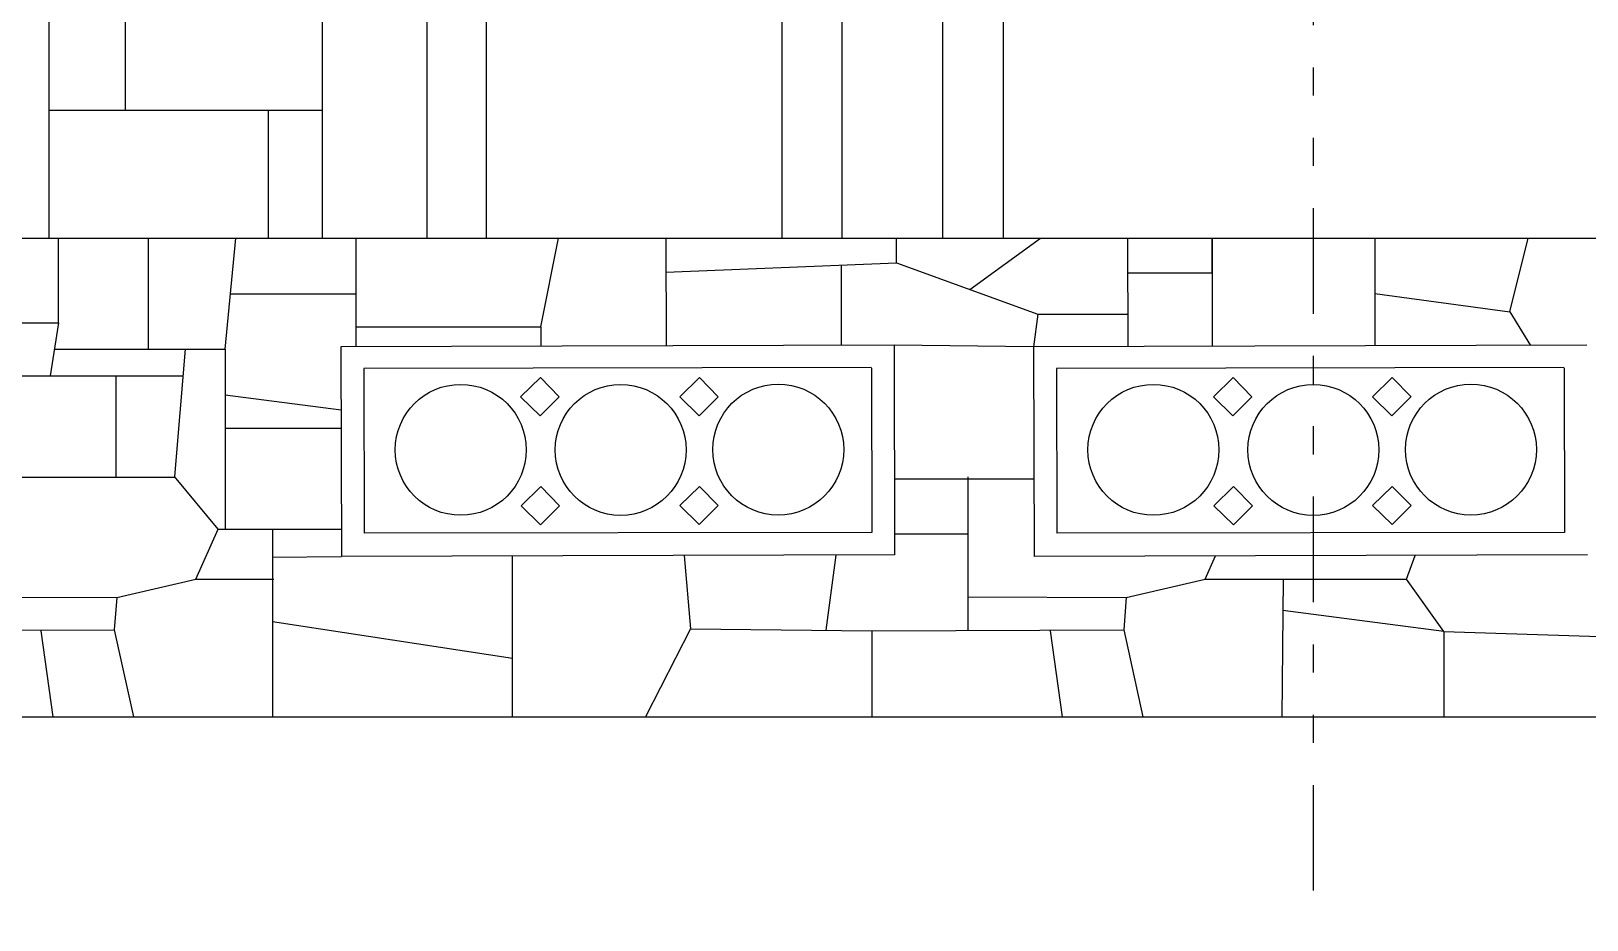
# Model space of a CAD drawing. Header units: millimetres. Extents: x -490789 to -449459, y 209001 to 327650.
# Drawn here: x -473270 to -469368, y 217596 to 219825 of the extents above; entities that cross this region are included whole.
import ezdxf

# ---------------------------------------------------------------- set-up
doc = ezdxf.new("R2010")
doc.units = ezdxf.units.MM
doc.header["$MEASUREMENT"] = 0
doc.linetypes.add('2-Штрих-Штриховая', pattern=[723.19442, 264.583325, -105.833328, 70.555556, -105.833328, 70.555556, -105.833328])
for name, color, linetype, lineweight in [('0_Ном._пера__12_Ном._пера__12_Ном._пера__12', 12, 'Continuous', 18), ('0_Ном._пера__25', 25, 'Continuous', 18), ('0_Ном._пера__7_Ном._пера__15_Ном._пера__15', 15, 'Continuous', 18), ('0_Ном._пера__7_Ном._пера__5_Ном._пера__5', 5, 'Continuous', 18), ('0_Ном._пера__7_Ном._пера__7_Ном._пера__7', 7, 'Continuous', 18), ('0_Ном._пера__85', 85, 'Continuous', 18), ('0_Ном_пера__13_Ном_пера__13_Ном_пера__13_Ном_пера__13_Ном_пера__13_Ном_пера__13_Ном_пера__13_Ном_пера__13_Ном_пера__13_Ном._пера__13_Ном_пера__13_Ном_пера__13_Ном_пера__13_Ном_пера__13_Ном_пера__13_Ном_пера__13_Ном_пера__13_Ном_пера__13_Ном_пера__13_Ном_4_Ном._пера__13', 13, 'Continuous', 18), ('0_Ном_пера__15_Ном_пера__15_Ном_пера__15_Ном_пера__15_Ном_пера__15_Ном_пера__15_Ном_пера__15_Ном._пера__15_Ном_пера__15_Ном_пера__15_Ном_пера__15_Ном_пера__15_Ном_пера__15_Ном_пера__15_Ном_пера__15_Ном_пера__15_Ном_пера__15_Ном_пера__15_Ном_пера__15_Ном_3_Ном._пера__15', 15, 'Continuous', 18), ('0_Ном_пера__15_Ном_пера__15_Ном_пера__15_Ном_пера__15_Ном_пера__15_Ном_пера__15_Ном_пера__15_Ном_пера__15_Ном_пера__15_Ном._пера__15_Ном_пера__15_Ном_пера__15_Ном_пера__15_Ном_пера__15_Ном_пера__15_Ном_пера__15_Ном_пера__15_Ном_пера__15_Ном_пера__15_Ном_3_Ном._пера__15', 15, 'Continuous', 18), ('0_Ном_пера__1_Ном_пера__1_Ном_пера__1_Ном._пера__1_Ном_пера__1_Ном_пера__1_Ном_пера__1_Ном_пера__1_Ном_пера__1_Ном_пера__1_Ном_пера__1_Ном_пера__1_Ном_пера__1_Ном_пера__1_Ном_пера__1_Ном_пера__1_Ном_пера__1_Ном_пера__1_Ном_пера__1_Ном_пера__1_Ном_пера___D_Ном._пера__1', 1, 'Continuous', 18), ('0_Ном_пера__1_Ном_пера__1_Ном_пера__1_Ном_пера__1_Ном_пера__1_Ном_пера__1_Ном_пера__1_Ном_пера__1_Ном_пера__1_Ном_пера__1_Ном_пера__1_Ном_пера__1_Ном_пера__1_Ном_пера__1_Ном_пера__1_Ном_пера__1_Ном_пера__1_Ном_пера__1_Ном_пера__1_Ном_пера__1_Ном_пера__1_C_Ном._пера__1', 1, 'Continuous', 18), ('0_Ном_пера__5_Ном_пера__5_Ном_пера__5_Ном_пера__5_Ном_пера__5_Ном_пера__5_Ном_пера__5_Ном_пера__5_Ном_пера__5_Ном_пера__5_Ном_пера__5_Ном_пера__5_Ном_пера__5_Ном_пера__5_Ном_пера__5_Ном_пера__5_Ном._пера__5_Ном_пера__5_Ном_пера__5_Ном_пера__5_Ном_пера___7_Ном._пера__5', 5, 'Continuous', 18), ('0_Ном_пера__7_Ном._пера__7_Ном_пера__7_Ном_пера__7_Ном_пера__7_Ном_пера__7_Ном_пера__7_Ном_пера__7_Ном_пера__7_Ном_пера__7_Ном_пера__7_Ном_пера__7_Ном_пера__7_Ном_пера__7_Ном_пера__7_Ном_пера__7_Ном_пера__7_Ном_пера__7_Ном_пера__7_Ном_пера__7_Ном_пера___7_Ном._пера__7', 7, 'Continuous', 18), ('0_Ном_пера__7_Ном_пера__7_Ном_пера__7_Ном_пера__7_Ном_пера__7_Ном_пера__7_Ном_пера__7_Ном_пера__7_Ном_пера__7_Ном_пера__7_Ном_пера__7_Ном_пера__7_Ном_пера__7_Ном_пера__7_Ном_пера__7_Ном._пера__7_Ном_пера__7_Ном._пера__7_Ном_пера__7_Ном._пера__7_Ном_пера_2_Ном._пера__7', 7, 'Continuous', 18), ('0_Ном_пера__7_Ном_пера__7_Ном_пера__7_Ном_пера__7_Ном_пера__7_Ном_пера__7_Ном_пера__7_Ном_пера__7_Ном_пера__7_Ном_пера__7_Ном_пера__7_Ном_пера__7_Ном_пера__7_Ном_пера__7_Ном_пера__7_Ном_пера__7_Ном_пера__7_Ном_пера__7_Ном._пера__7_Ном_пера__7_Ном._пера__5_Ном._пера__7', 7, 'Continuous', 18)]:
    doc.layers.add(name, color=color, linetype=linetype, lineweight=lineweight)
doc.styles.add('СГЕНЕРИР_СТИЛЬ_1', font='')
doc.styles.get('СГЕНЕРИР_СТИЛЬ_1').set_extended_font_data('Arial')
doc.dimstyles.new('СГЕНЕРИР_СТИЛЬ__1', dxfattribs={"dimtxt": 250, "dimasz": 39.04812, "dimexe": 0.18, "dimexo": 0, "dimgap": 0.09, "dimtad": 1, "dimtih": 1, "dimtoh": 1, "dimdec": 0, "dimzin": 0, "dimdsep": 46, "dimtxsty": 'СГЕНЕРИР_СТИЛЬ_1', "dimblk": 'ARROWHEAD_6', "dimblk1": 'ARROWHEAD_6', "dimblk2": 'ARROWHEAD_6', "dimcen": 0.09, "dimclrd": 85, "dimclre": 85, "dimclrt": 25, "dimazin": 0, "dimtfac": 1, "dimtdec": 4, "dimtmove": 0, "dimatfit": 3, "dimfxl": 0, "dimtolj": 1, "dimtzin": 0, "dimarcsym": 0})

# ---------------------------------------------------------------- blocks, each defined once
blk = doc.blocks.new('*D5')
at = {"layer": '0_Ном._пера__85', "linetype": 'Continuous'}
for p, q in [((-480528, 217209.2), (-480528, 218105.7)), ((-458878.7, 217209.2), (-458878.7, 218105.7)), ((-480558.8, 217247.8), (-480528, 217247.8)), ((-480507.4, 217268.3), (-480548.5, 217227.2)), ((-480528, 217247.8), (-458878.7, 217247.8)), ((-458899.2, 217227.2), (-458858.1, 217268.3)), ((-458878.7, 217247.8), (-458847.8, 217247.8))]:
    blk.add_line(p, q, dxfattribs=at)
at = {"layer": '0_Ном._пера__25', "insert": (-470225.6, 217297.8), "char_height": 250, "attachment_point": 7, "style": 'СГЕНЕРИР_СТИЛЬ_1'}
blk.add_mtext('\\A1;{\\fArial|b0|i0|c204|p38;21\xa0649}', dxfattribs=at)
blk = doc.blocks.new('ARROWHEAD_6')
at = {"color": 0, "linetype": 'Continuous', "lineweight": 0}
for p, q in [((0, 0), (-1, 0)), ((-0.5, -0.5), (0.5, 0.5))]:
    blk.add_line(p, q, dxfattribs=at)
blk = doc.blocks.new('*D6')
at = {"layer": '0_Ном._пера__85', "linetype": 'Continuous'}
for p, q in [((-480776.9, 216335.7), (-480776.9, 218105.7)), ((-456839.7, 216335.7), (-456839.7, 218105.7)), ((-480807.8, 216374.2), (-480776.9, 216374.2)), ((-480756.4, 216394.8), (-480797.5, 216353.6)), ((-480776.9, 216374.2), (-456839.7, 216374.2)), ((-456860.2, 216353.6), (-456819.1, 216394.8)), ((-456839.7, 216374.2), (-456808.8, 216374.2))]:
    blk.add_line(p, q, dxfattribs=at)
at = {"layer": '0_Ном._пера__25', "insert": (-469330.6, 216424.2), "char_height": 250, "attachment_point": 7, "style": 'СГЕНЕРИР_СТИЛЬ_1'}
blk.add_mtext('\\A1;{\\fArial|b0|i0|c204|p38;23\xa0937}', dxfattribs=at)

msp = doc.modelspace()

# ---------------------------------------------------------------- linework, layer by layer
at = {"layer": '0_Ном._пера__12_Ном._пера__12_Ном._пера__12', "linetype": '2-Штрих-Штриховая'}
msp.add_line((-470054.3, 217669.7), (-470054.3, 236554.5), dxfattribs=at)
at = {"layer": '0_Ном._пера__7_Ном._пера__15_Ном._пера__15', "linetype": 'Continuous'}
for p, q in [((-472455.5, 219305.6), (-472455.5, 219033.4)), ((-471991.4, 219083.6), (-471947.1, 219305.6)), ((-471678.4, 219305.6), (-471677.7, 219035.5)), ((-471099.8, 219243.9), (-471099.8, 219305.6)), ((-470915.7, 219176.8), (-470738.7, 219305.6)), ((-470520.5, 219305.6), (-470519.8, 219033.9)), ((-470308, 219218.3), (-470308, 219305.6)), ((-470308, 219305.6), (-470308, 219034.5)), ((-469900.2, 219305.6), (-469900.2, 219035.6)), ((-469561.4, 219120.7), (-469515.4, 219305.6)), ((-471678.2, 219220), (-471099.8, 219243.9)), ((-471238.3, 219238.2), (-471238.3, 219036.6)), ((-471099.8, 219243.9), (-470745.6, 219114.7)), ((-470520.2, 219218.3), (-470308, 219218.3)), ((-469900.2, 219166.7), (-469561.4, 219120.7)), ((-470745.6, 219114.7), (-470755.9, 219033.3)), ((-470745.6, 219114.7), (-470520, 219115.3)), ((-469561.4, 219120.7), (-469509.7, 219036.6)), ((-472455.5, 219083.6), (-471991.4, 219083.6)), ((-471991.4, 219083.6), (-471991.3, 219034.6)), ((-470755.9, 219033.3), (-471105.5, 219037)), ((-473452, 218706.7), (-472910.6, 218706.7)), ((-471104.8, 218702.1), (-470755.2, 218702.1)), ((-472664.6, 218506), (-472491.9, 218507.7)), ((-472062.6, 218105.7), (-472062.6, 218508.8)), ((-471631.9, 218510), (-471616.7, 218325.7)), ((-469821.2, 218450.2), (-469799.3, 218510.2)), ((-469726.9, 218319.7), (-470130.9, 218371.9)), ((-472664.6, 218344.1), (-472062.6, 218252.2)), ((-471616.7, 218325.7), (-471729.5, 218105.7)), ((-469726.9, 218319.7), (-469726.9, 218105.7)), ((-469726.9, 218319.7), (-469127.6, 218299.5))]:
    msp.add_line(p, q, dxfattribs=at)
at = {"layer": '0_Ном._пера__7_Ном._пера__5_Ном._пера__5', "linetype": 'Continuous'}
for centre in [(-472192.5, 218774.8), (-471791.4, 218774.6), (-471396.3, 218775.4), (-470455.5, 218774.8), (-470054.3, 218774.6), (-469659.2, 218775.4)]:
    msp.add_circle(centre, 164.1, dxfattribs=at)
at = {"layer": '0_Ном._пера__7_Ном._пера__7_Ном._пера__7', "linetype": 'Continuous'}
for p, q in [((-473225.7, 222271), (-473225.7, 219305.6)), ((-472539.9, 222299.5), (-472539.9, 219305.6)), ((-470984.7, 221051.9), (-470984.7, 219305.6)), ((-470831.9, 221051.2), (-470831.9, 219305.6)), ((-480776.9, 219305.6), (-458635.5, 219305.6)), ((-471105.6, 219037), (-472493, 219033.3)), ((-472493, 219033.3), (-472491.9, 218507.7)), ((-471105.5, 219037), (-471104.4, 218511.3)), ((-469368.5, 219037), (-470755.9, 219033.3)), ((-470755.9, 219033.3), (-470754.8, 218507.7)), ((-471162.7, 218981), (-472435.8, 218979.1)), ((-472435.7, 218979.1), (-472434.8, 218565.6)), ((-471162.6, 218979.6), (-471161.6, 218567.9)), ((-469425.6, 218981), (-470698.7, 218979.1)), ((-470698.6, 218979.1), (-470697.7, 218565.6)), ((-469425.5, 218979.6), (-469424.6, 218567.9)), ((-471161.7, 218567.9), (-472434.8, 218565.6)), ((-469424.7, 218567.9), (-470697.7, 218565.6)), ((-471104.4, 218511.3), (-472491.9, 218507.7)), ((-469367.3, 218511.3), (-470754.8, 218507.7)), ((-483082.9, 218105.7), (-453942.1, 218105.7))]:
    msp.add_line(p, q, dxfattribs=at)
for centre in [(-471396.3, 218775.4), (-469659.2, 218775.4)]:
    msp.add_circle(centre, 164.1, dxfattribs=at)
at = {"layer": '0_Ном_пера__13_Ном_пера__13_Ном_пера__13_Ном_пера__13_Ном_пера__13_Ном_пера__13_Ном_пера__13_Ном_пера__13_Ном_пера__13_Ном._пера__13_Ном_пера__13_Ном_пера__13_Ном_пера__13_Ном_пера__13_Ном_пера__13_Ном_пера__13_Ном_пера__13_Ном_пера__13_Ном_пера__13_Ном_4_Ном._пера__13', "linetype": 'Continuous'}
for p, q in [((-472801, 218576.2), (-472910.6, 218708)), ((-472857.2, 218450.8), (-472801, 218576.2)), ((-471104.5, 218563.8), (-470920.6, 218563.8)), ((-471251.5, 218511), (-471276.6, 218322.3)), ((-470325.8, 218450.9), (-470299.8, 218508.9)), ((-473055, 218404.5), (-472857.2, 218450.8)), ((-470523.5, 218404.6), (-470325.8, 218450.9)), ((-469726.9, 218319.7), (-469821.2, 218450.2)), ((-473693.5, 218321), (-473061.4, 218323.8)), ((-471162, 218321.1), (-470530, 218323.9)), ((-473245.8, 218321), (-473215.6, 218105.7)), ((-470714.4, 218321.1), (-470684.2, 218105.8))]:
    msp.add_line(p, q, dxfattribs=at)
at = {"layer": '0_Ном_пера__15_Ном_пера__15_Ном_пера__15_Ном_пера__15_Ном_пера__15_Ном_пера__15_Ном_пера__15_Ном._пера__15_Ном_пера__15_Ном_пера__15_Ном_пера__15_Ном_пера__15_Ном_пера__15_Ном_пера__15_Ном_пера__15_Ном_пера__15_Ном_пера__15_Ном_пера__15_Ном_пера__15_Ном_3_Ном._пера__15', "linetype": 'Continuous'}
for p, q in [((-472976.3, 219305.6), (-472976.3, 219027.1)), ((-473057.7, 218960.6), (-473057.7, 218704.6)), ((-472783.6, 218829.5), (-472492.6, 218829.5)), ((-473055, 218404.5), (-473061.4, 218323.8)), ((-470523.5, 218404.6), (-470530, 218323.9))]:
    msp.add_line(p, q, dxfattribs=at)
at = {"layer": '0_Ном_пера__15_Ном_пера__15_Ном_пера__15_Ном_пера__15_Ном_пера__15_Ном_пера__15_Ном_пера__15_Ном_пера__15_Ном_пера__15_Ном._пера__15_Ном_пера__15_Ном_пера__15_Ном_пера__15_Ном_пера__15_Ном_пера__15_Ном_пера__15_Ном_пера__15_Ном_пера__15_Ном_пера__15_Ном_3_Ном._пера__15', "linetype": 'Continuous'}
for p, q in [((-473201.2, 219093.5), (-473201.2, 219305.6)), ((-472783.6, 219027.1), (-472756.2, 219305.6)), ((-472769.9, 219166.3), (-472455.5, 219166.3)), ((-473501, 219093.5), (-473201.2, 219093.5)), ((-473201.2, 219093.5), (-473221.8, 218960.6)), ((-473211.5, 219027.1), (-472783.6, 219027.1)), ((-472883.5, 219027.1), (-472910.6, 218708)), ((-472783.6, 219027.1), (-472783.6, 218576.2)), ((-473659.5, 218960.6), (-472889.1, 218960.6)), ((-472783.6, 218912.8), (-472492.7, 218874.8)), ((-470920.6, 218706.8), (-470920.6, 218322.2)), ((-472801, 218576.2), (-472492.1, 218575.6)), ((-472664.6, 218575.9), (-472664.6, 218105.6)), ((-472857.2, 218450.8), (-472661.6, 218450.8)), ((-470325.8, 218450.9), (-470130.2, 218450.9)), ((-470130.2, 218450.9), (-470133.1, 218105.7)), ((-470130.2, 218450.9), (-469821.2, 218450.2)), ((-473452, 218406.1), (-473055, 218404.5)), ((-470920.6, 218406.2), (-470523.5, 218404.6)), ((-473061.4, 218323.8), (-473013.5, 218105.7)), ((-471616.7, 218325.7), (-471162, 218321.1)), ((-470530, 218323.9), (-470482.1, 218105.8)), ((-471162, 218321.1), (-471162, 218105.8))]:
    msp.add_line(p, q, dxfattribs=at)
at = {"layer": '0_Ном_пера__1_Ном_пера__1_Ном_пера__1_Ном._пера__1_Ном_пера__1_Ном_пера__1_Ном_пера__1_Ном_пера__1_Ном_пера__1_Ном_пера__1_Ном_пера__1_Ном_пера__1_Ном_пера__1_Ном_пера__1_Ном_пера__1_Ном_пера__1_Ном_пера__1_Ном_пера__1_Ном_пера__1_Ном_пера__1_Ном_пера___D_Ном._пера__1', "linetype": 'Continuous'}
for p, q in [((-472277.8, 221098.7), (-472277.8, 219305.6)), ((-471236.9, 221108.5), (-471236.9, 219305.6))]:
    msp.add_line(p, q, dxfattribs=at)
at = {"layer": '0_Ном_пера__1_Ном_пера__1_Ном_пера__1_Ном_пера__1_Ном_пера__1_Ном_пера__1_Ном_пера__1_Ном_пера__1_Ном_пера__1_Ном_пера__1_Ном_пера__1_Ном_пера__1_Ном_пера__1_Ном_пера__1_Ном_пера__1_Ном_пера__1_Ном_пера__1_Ном_пера__1_Ном_пера__1_Ном_пера__1_Ном_пера__1_C_Ном._пера__1', "linetype": 'Continuous'}
for p, q in [((-472128.8, 220799.1), (-472128.8, 219305.6)), ((-471387.2, 220799.1), (-471387.2, 219305.6))]:
    msp.add_line(p, q, dxfattribs=at)
at = {"layer": '0_Ном_пера__5_Ном_пера__5_Ном_пера__5_Ном_пера__5_Ном_пера__5_Ном_пера__5_Ном_пера__5_Ном_пера__5_Ном_пера__5_Ном_пера__5_Ном_пера__5_Ном_пера__5_Ном_пера__5_Ном_пера__5_Ном_пера__5_Ном_пера__5_Ном._пера__5_Ном_пера__5_Ном_пера__5_Ном_пера__5_Ном_пера___7_Ном._пера__5', "linetype": 'Continuous'}
for p, q in [((-471992.8, 218956.1), (-472042.3, 218907.9)), ((-471945.7, 218907.9), (-471992.8, 218956.1)), ((-471594, 218955.9), (-471643.5, 218907.6)), ((-471546.7, 218908), (-471593.9, 218956.2)), ((-470255.5, 218956.1), (-470305, 218907.9)), ((-470208.4, 218907.9), (-470255.5, 218956.1)), ((-469856.7, 218955.9), (-469906.2, 218907.6)), ((-469809.4, 218908), (-469856.6, 218956.2)), ((-471993.4, 218860.2), (-472042.3, 218907.9)), ((-471945.7, 218907.9), (-471993.4, 218860.2)), ((-471594.6, 218859.9), (-471643.5, 218907.6)), ((-471546.9, 218907.6), (-471594.6, 218859.9)), ((-470256.1, 218860.2), (-470305, 218907.9)), ((-470208.4, 218907.9), (-470256.1, 218860.2)), ((-469857.3, 218859.9), (-469906.2, 218907.6)), ((-469809.6, 218907.6), (-469857.3, 218859.9)), ((-471991.7, 218682.7), (-472041.1, 218634.5)), ((-471944.5, 218634.5), (-471991.7, 218682.7)), ((-471593.7, 218683.1), (-471643.2, 218634.9)), ((-471546.6, 218634.9), (-471593.7, 218683.1)), ((-470254.4, 218682.7), (-470303.8, 218634.5)), ((-470207.2, 218634.5), (-470254.4, 218682.7)), ((-469856.4, 218683.1), (-469905.9, 218634.9)), ((-469809.3, 218634.9), (-469856.4, 218683.1)), ((-471992.2, 218586.8), (-472041.1, 218634.5)), ((-471944.5, 218634.5), (-471992.2, 218586.8)), ((-471594.2, 218587.2), (-471643.2, 218634.9)), ((-471546.6, 218634.9), (-471594.2, 218587.2)), ((-470254.9, 218586.8), (-470303.8, 218634.5)), ((-470207.2, 218634.5), (-470254.9, 218586.8)), ((-469856.9, 218587.2), (-469905.9, 218634.9)), ((-469809.3, 218634.9), (-469856.9, 218587.2))]:
    msp.add_line(p, q, dxfattribs=at)
at = {"layer": '0_Ном_пера__7_Ном._пера__7_Ном_пера__7_Ном_пера__7_Ном_пера__7_Ном_пера__7_Ном_пера__7_Ном_пера__7_Ном_пера__7_Ном_пера__7_Ном_пера__7_Ном_пера__7_Ном_пера__7_Ном_пера__7_Ном_пера__7_Ном_пера__7_Ном_пера__7_Ном_пера__7_Ном_пера__7_Ном_пера__7_Ном_пера___7_Ном._пера__7', "linetype": 'Continuous'}
msp.add_line((-473033, 219626.5), (-473033, 219979.7), dxfattribs=at)
at = {"layer": '0_Ном_пера__7_Ном_пера__7_Ном_пера__7_Ном_пера__7_Ном_пера__7_Ном_пера__7_Ном_пера__7_Ном_пера__7_Ном_пера__7_Ном_пера__7_Ном_пера__7_Ном_пера__7_Ном_пера__7_Ном_пера__7_Ном_пера__7_Ном._пера__7_Ном_пера__7_Ном._пера__7_Ном_пера__7_Ном._пера__7_Ном_пера_2_Ном._пера__7', "linetype": 'Continuous'}
msp.add_line((-472675.2, 219626.5), (-472675.2, 219305.6), dxfattribs=at)
at = {"layer": '0_Ном_пера__7_Ном_пера__7_Ном_пера__7_Ном_пера__7_Ном_пера__7_Ном_пера__7_Ном_пера__7_Ном_пера__7_Ном_пера__7_Ном_пера__7_Ном_пера__7_Ном_пера__7_Ном_пера__7_Ном_пера__7_Ном_пера__7_Ном_пера__7_Ном_пера__7_Ном_пера__7_Ном._пера__7_Ном_пера__7_Ном._пера__5_Ном._пера__7', "linetype": 'Continuous'}
msp.add_line((-473225.7, 219626.5), (-472539.9, 219626.5), dxfattribs=at)

# ---------------------------------------------------------------- dimensions: what is measured, and where the dimension line sits
at = {"color": 85, "linetype": 'Continuous', "lineweight": 18}
dim = msp.add_linear_dim(base=(-456839.7, 216374.2), p1=(-480776.9, 218105.7), p2=(-456839.7, 218105.7), dimstyle='СГЕНЕРИР_СТИЛЬ__1', dxfattribs=at)
dim.commit()
dim.dimension.update_dxf_attribs({"geometry": '*D6', "text_midpoint": (-468808.3, 216549.2), "dimtype": 160})
dim = msp.add_linear_dim(base=(-458878.7, 217247.8), p1=(-480528, 218105.7), p2=(-458878.7, 218105.7), text='<MeasuredValue>', dimstyle='СГЕНЕРИР_СТИЛЬ__1', dxfattribs=at)
dim.commit()
dim.dimension.update_dxf_attribs({"geometry": '*D5', "text_midpoint": (-468840.5, 217422.8), "dimtype": 160})

doc.saveas('drawing.dxf')
